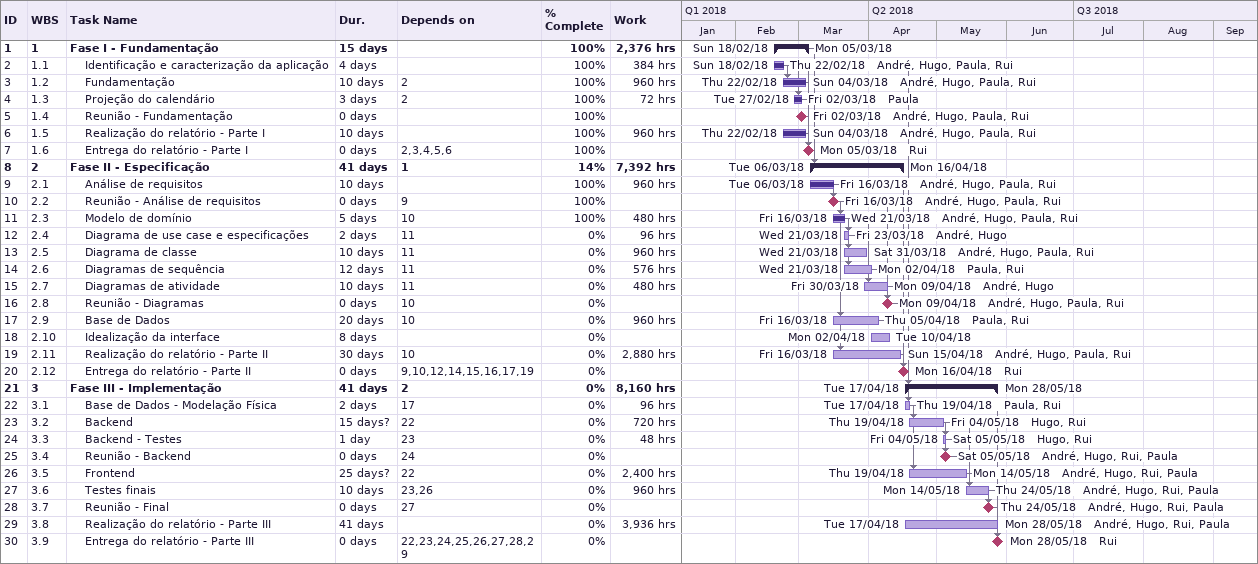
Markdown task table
| ID | WBS | Task | Duration | Start | Finish | Predecessors | Resources | % complete | Work (h) |
|---|---|---|---|---|---|---|---|---|---|
| 1 | 1 | **Fase I - Fundamentação** | 15d | 2018-02-18 | 2018-03-05 |  |  | 100 | 2376 |
| 2 | 1.1 | Identificação e caracterização da aplicação | 4d | 2018-02-18 | 2018-02-22 |  | André, Hugo, Paula, Rui | 100 | 384 |
| 3 | 1.2 | Fundamentação | 10d | 2018-02-22 | 2018-03-04 | 2 | André, Hugo, Paula, Rui | 100 | 960 |
| 4 | 1.3 | Projeção do calendário | 3d | 2018-02-27 | 2018-03-02 | 2 | Paula | 100 | 72 |
| 5 | 1.4 | Reunião - Fundamentação | 0d | 2018-03-02 | 2018-03-02 |  | André, Hugo, Paula, Rui | 100 |  |
| 6 | 1.5 | Realização do relatório - Parte I | 10d | 2018-02-22 | 2018-03-04 |  | André, Hugo, Paula, Rui | 100 | 960 |
| 7 | 1.6 | Entrega do relatório - Parte I | 0d | 2018-03-05 | 2018-03-05 | 2, 3, 4, 5, 6 | Rui | 100 |  |
| 8 | 2 | **Fase II - Especificação** | 41d | 2018-03-06 | 2018-04-16 | 1 |  | 14 | 7392 |
| 9 | 2.1 | Análise de requisitos | 10d | 2018-03-06 | 2018-03-16 |  | André, Hugo, Paula, Rui | 100 | 960 |
| 10 | 2.2 | Reunião - Análise de requisitos | 0d | 2018-03-16 | 2018-03-16 | 9 | André, Hugo, Paula, Rui | 100 |  |
| 11 | 2.3 | Modelo de domínio | 5d | 2018-03-16 | 2018-03-21 | 10 | André, Hugo, Paula, Rui | 100 | 480 |
| 12 | 2.4 | Diagrama de use case e especificações | 2d | 2018-03-21 | 2018-03-23 | 11 | André, Hugo | 0 | 96 |
| 13 | 2.5 | Diagrama de classe | 10d | 2018-03-21 | 2018-03-31 | 11 | André, Hugo, Paula, Rui | 0 | 960 |
| 14 | 2.6 | Diagramas de sequência | 12d | 2018-03-21 | 2018-04-02 | 11 | Paula, Rui | 0 | 576 |
| 15 | 2.7 | Diagramas de atividade | 10d | 2018-03-30 | 2018-04-09 | 11 | André, Hugo | 0 | 480 |
| 16 | 2.8 | Reunião - Diagramas | 0d | 2018-04-09 | 2018-04-09 | 10 | André, Hugo, Paula, Rui | 0 |  |
| 17 | 2.9 | Base de Dados | 20d | 2018-03-16 | 2018-04-05 | 10 | Paula, Rui | 0 | 960 |
| 18 | 2.10 | Idealização da interface | 8d | 2018-04-02 | 2018-04-10 |  |  | 0 |  |
| 19 | 2.11 | Realização do relatório - Parte II | 30d | 2018-03-16 | 2018-04-15 | 10 | André, Hugo, Paula, Rui | 0 | 2880 |
| 20 | 2.12 | Entrega do relatório - Parte II | 0d | 2018-04-16 | 2018-04-16 | 9, 10, 12, 14, 15, 16, 17, 19 | Rui | 0 |  |
| 21 | 3 | **Fase III - Implementação** | 41d | 2018-04-17 | 2018-05-28 | 2 |  | 0 | 8160 |
| 22 | 3.1 | Base de Dados - Modelação Física | 2d | 2018-04-17 | 2018-04-19 | 17 | Paula, Rui | 0 | 96 |
| 23 | 3.2 | Backend | 15d? | 2018-04-19 | 2018-05-04 | 22 | Hugo, Rui | 0 | 720 |
| 24 | 3.3 | Backend - Testes | 1d | 2018-05-04 | 2018-05-05 | 23 | Hugo, Rui | 0 | 48 |
| 25 | 3.4 | Reunião - Backend | 0d | 2018-05-05 | 2018-05-05 | 24 | André, Hugo, Rui, Paula | 0 |  |
| 26 | 3.5 | Frontend | 25d? | 2018-04-19 | 2018-05-14 | 22 | André, Hugo, Rui, Paula | 0 | 2400 |
| 27 | 3.6 | Testes finais | 10d | 2018-05-14 | 2018-05-24 | 23, 26 | André, Hugo, Rui, Paula | 0 | 960 |
| 28 | 3.7 | Reunião - Final | 0d | 2018-05-24 | 2018-05-24 | 27 | André, Hugo, Rui, Paula | 0 |  |
| 29 | 3.8 | Realização do relatório - Parte III | 41d | 2018-04-17 | 2018-05-28 |  | André, Hugo, Rui, Paula | 0 | 3936 |
| 30 | 3.9 | Entrega do relatório - Parte III | 0d | 2018-05-28 | 2018-05-28 | 22, 23, 24, 25, 26, 27, 28, 29 | Rui | 0 |  |
